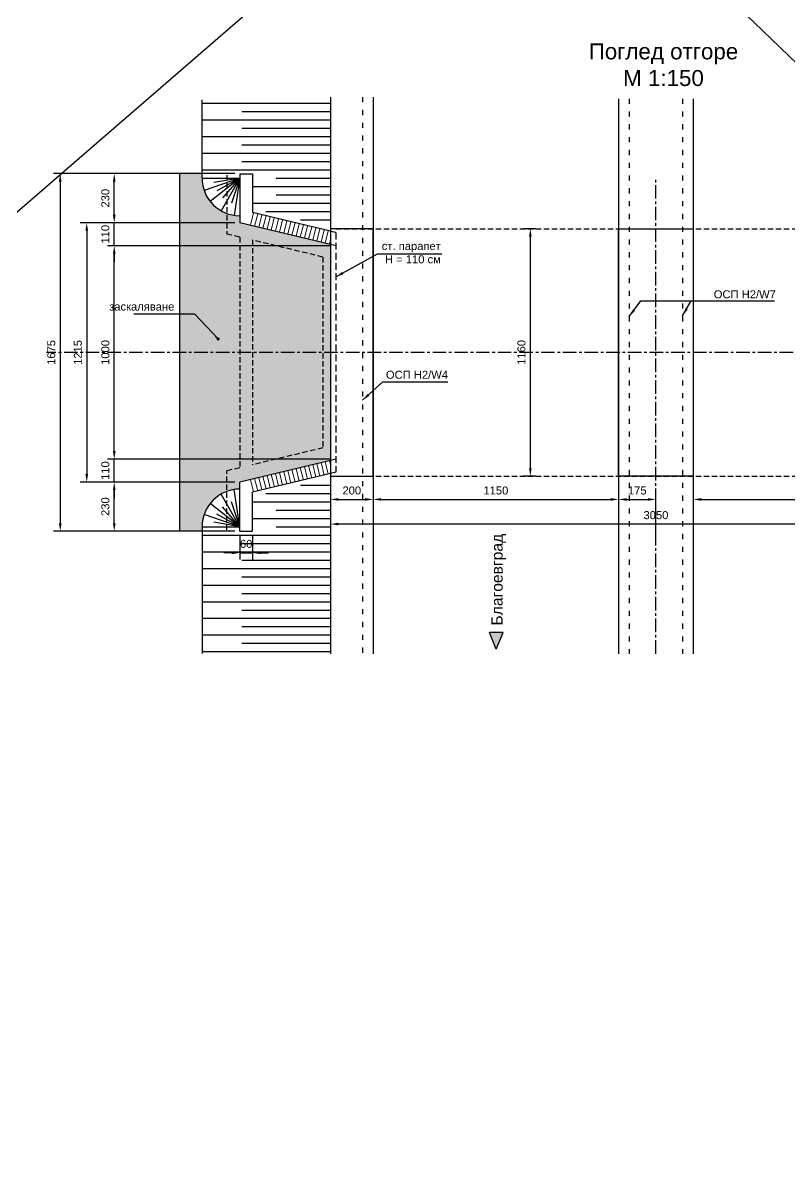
# Model space of a CAD drawing. Header units: centimetres. Extents: x 8495135 to 959133560, y 4530079 to 463453963.
# Drawn here: x 958990698 to 958994289, y 463428425 to 463433747 of the extents above; entities that cross this region are included whole.
import ezdxf
from ezdxf.enums import TextEntityAlignment as Align

# ---------------------------------------------------------------- set-up
doc = ezdxf.new("R2010")
doc.units = ezdxf.units.CM
doc.header["$LTSCALE"] = 0.1
for name, pattern in [('ACAD_ISO03W100', [30, 12, -18]), ('CENTER', [50.8, 31.75, -6.35, 6.35, -6.35]), ('DASHED', [0.75, 0.5, -0.25]), ('HIDDEN', [9.525, 6.35, -3.175])]:
    doc.linetypes.add(name, pattern=pattern)
for name, color, linetype in [('br_dimension', 1, 'Continuous'), ('br_hatch_dark', 8, 'Continuous'), ('br_hatch_tumen', 8, 'Continuous'), ('br_view_yellow', 2, 'Continuous')]:
    doc.layers.add(name, color=color, linetype=linetype)
doc.layers.add('golemi syoryjenia', color=161, linetype='Continuous', lineweight=35)
doc.layers.add('niv', color=253, linetype='Continuous', lineweight=15)
doc.styles.add('1-200 cm', font='arial.ttf', dxfattribs={"height": 50})
doc.styles.add('MM 1 to 150', font='arial.ttf', dxfattribs={"height": 37.5})
doc.styles.add('MM_ARIAL', font='arial.ttf')
doc.linetypes.add('178', pattern='A,0,[12,ltypeshp.shx,S=0.01,R=0,X=0,Y=0],-1.5', length=1.5)
doc.dimstyles.new('MM DIM 1 to 150', dxfattribs={"dimscale": 15, "dimtxt": 2.5, "dimasz": 2.5, "dimexe": 2.1, "dimexo": 1.5, "dimgap": 1.5, "dimtad": 1, "dimdec": 0, "dimdsep": 46, "dimtxsty": 'MM_ARIAL', "dimcen": 3, "dimclrd": 1, "dimclre": 1, "dimclrt": 7, "dimaunit": 2, "dimadec": 1, "dimazin": 0, "dimtp": 100, "dimtm": 3, "dimtfac": 1, "dimtdec": 0, "dimtix": 1, "dimtmove": 0, "dimatfit": 3, "dimfxl": 0, "dimtolj": 1, "dimtzin": 0, "dimarcsym": 0})

# ---------------------------------------------------------------- blocks, each defined once
blk = doc.blocks.new('*D49')
at = {"layer": 'br_dimension', "color": 1, "lineweight": -2, "transparency": 16777216}
for p, q in [((958992139.4, 463431599.5), (958992139.4, 463431366)), ((958995189.4, 463431599.5), (958995189.4, 463431366)), ((958995151.9, 463431397.5), (958992176.9, 463431397.5))]:
    blk.add_line(p, q, dxfattribs=at)
at = {"layer": 'br_dimension', "color": 1, "transparency": 16777216}
for points in [[(958992176.9, 463431403.8), (958992176.9, 463431391.3), (958992139.4, 463431397.5)], [(958995151.9, 463431403.8), (958995151.9, 463431391.3), (958995189.4, 463431397.5)]]:
    blk.add_solid(points, dxfattribs=at)
at = {"layer": 'br_dimension', "color": 7, "transparency": 16777216, "insert": (958993664.4, 463431439.2), "char_height": 37.5, "attachment_point": 5, "style": 'MM_ARIAL'}
blk.add_mtext('\\A1;3050', dxfattribs=at)
blk = doc.blocks.new('*D53')
at = {"layer": 'br_dimension', "color": 1, "lineweight": -2, "transparency": 16777216}
for p, q in [((958991714.4, 463431341.7), (958991714.4, 463431231.4)), ((958991774.4, 463431341.7), (958991774.4, 463431231.4)), ((958991676.9, 463431262.9), (958991639.4, 463431262.9)), ((958991714.4, 463431262.9), (958991774.4, 463431262.9)), ((958991811.9, 463431262.9), (958991849.4, 463431262.9))]:
    blk.add_line(p, q, dxfattribs=at)
at = {"layer": 'br_dimension', "color": 1, "transparency": 16777216}
for points in [[(958991676.9, 463431269.2), (958991676.9, 463431256.7), (958991714.4, 463431262.9)], [(958991811.9, 463431269.2), (958991811.9, 463431256.7), (958991774.4, 463431262.9)]]:
    blk.add_solid(points, dxfattribs=at)
at = {"layer": 'br_dimension', "color": 7, "transparency": 16777216, "insert": (958991744.4, 463431304.6), "char_height": 37.5, "attachment_point": 5, "style": 'MM_ARIAL'}
blk.add_mtext('\\A1;60', dxfattribs=at)
blk = doc.blocks.new('*D50')
at = {"layer": 'br_dimension', "color": 1, "lineweight": -2, "transparency": 16777216}
for p, q in [((958991126.4, 463431739.5), (958991126.4, 463431777)), ((958992141.9, 463431702), (958991094.9, 463431702)), ((958991126.4, 463431594.2), (958991126.4, 463431702)), ((958991691.9, 463431594.2), (958991094.9, 463431594.2)), ((958991126.4, 463431556.7), (958991126.4, 463431519.2))]:
    blk.add_line(p, q, dxfattribs=at)
at = {"layer": 'br_dimension', "color": 1, "transparency": 16777216}
for points in [[(958991120.1, 463431739.5), (958991132.6, 463431739.5), (958991126.4, 463431702)], [(958991120.1, 463431556.7), (958991132.6, 463431556.7), (958991126.4, 463431594.2)]]:
    blk.add_solid(points, dxfattribs=at)
at = {"layer": 'br_dimension', "color": 7, "transparency": 16777216, "insert": (958991084.7, 463431648.1), "char_height": 37.5, "attachment_point": 5, "rotation": 90, "style": 'MM_ARIAL'}
blk.add_mtext('\\A1;110', dxfattribs=at)
blk = doc.blocks.new('*D54')
at = {"layer": 'br_dimension', "color": 1, "lineweight": -2, "transparency": 16777216}
for p, q in [((958992141.9, 463432702), (958991094.9, 463432702)), ((958991126.4, 463431739.5), (958991126.4, 463432664.5)), ((958992141.9, 463431702), (958991094.9, 463431702))]:
    blk.add_line(p, q, dxfattribs=at)
at = {"layer": 'br_dimension', "color": 1, "transparency": 16777216}
for points in [[(958991120.1, 463432664.5), (958991132.6, 463432664.5), (958991126.4, 463432702)], [(958991120.1, 463431739.5), (958991132.6, 463431739.5), (958991126.4, 463431702)]]:
    blk.add_solid(points, dxfattribs=at)
at = {"layer": 'br_dimension', "color": 7, "transparency": 16777216, "insert": (958991084.7, 463432202), "char_height": 37.5, "attachment_point": 5, "rotation": 90, "style": 'MM_ARIAL'}
blk.add_mtext('\\A1;1000', dxfattribs=at)
blk = doc.blocks.new('*D55')
at = {"layer": 'br_dimension', "color": 1, "lineweight": -2, "transparency": 16777216}
for p, q in [((958991126.4, 463432847.3), (958991126.4, 463432884.8)), ((958991691.9, 463432809.8), (958991094.9, 463432809.8)), ((958991126.4, 463432702), (958991126.4, 463432809.8)), ((958992141.9, 463432702), (958991094.9, 463432702)), ((958991126.4, 463432664.5), (958991126.4, 463432627))]:
    blk.add_line(p, q, dxfattribs=at)
at = {"layer": 'br_dimension', "color": 1, "transparency": 16777216}
for points in [[(958991120.1, 463432847.3), (958991132.6, 463432847.3), (958991126.4, 463432809.8)], [(958991120.1, 463432664.5), (958991132.6, 463432664.5), (958991126.4, 463432702)]]:
    blk.add_solid(points, dxfattribs=at)
at = {"layer": 'br_dimension', "color": 7, "transparency": 16777216, "insert": (958991084.7, 463432755.9), "char_height": 37.5, "attachment_point": 5, "rotation": 90, "style": 'MM_ARIAL'}
blk.add_mtext('\\A1;110', dxfattribs=at)
blk = doc.blocks.new('*D51')
at = {"layer": 'br_dimension', "color": 1, "lineweight": -2, "transparency": 16777216}
for p, q in [((958991257.1, 463432809.8), (958990966, 463432809.8)), ((958990997.5, 463432772.3), (958990997.5, 463431631.7)), ((958991257.1, 463431594.2), (958990966, 463431594.2))]:
    blk.add_line(p, q, dxfattribs=at)
at = {"layer": 'br_dimension', "color": 1, "transparency": 16777216}
for points in [[(958990991.3, 463432772.3), (958991003.8, 463432772.3), (958990997.5, 463432809.8)], [(958990991.3, 463431631.7), (958991003.8, 463431631.7), (958990997.5, 463431594.2)]]:
    blk.add_solid(points, dxfattribs=at)
at = {"layer": 'br_dimension', "color": 7, "transparency": 16777216, "insert": (958990955.9, 463432202), "char_height": 37.5, "attachment_point": 5, "rotation": 90, "style": 'MM_ARIAL'}
blk.add_mtext('\\A1;1215', dxfattribs=at)
blk = doc.blocks.new('*D56')
at = {"layer": 'br_dimension', "color": 1, "lineweight": -2, "transparency": 16777216}
for p, q in [((958991103.9, 463431594.2), (958991094.9, 463431594.2)), ((958991126.4, 463431401.7), (958991126.4, 463431556.7)), ((958991691.9, 463431364.2), (958991094.9, 463431364.2))]:
    blk.add_line(p, q, dxfattribs=at)
at = {"layer": 'br_dimension', "color": 1, "transparency": 16777216}
for points in [[(958991120.1, 463431556.7), (958991132.6, 463431556.7), (958991126.4, 463431594.2)], [(958991120.1, 463431401.7), (958991132.6, 463431401.7), (958991126.4, 463431364.2)]]:
    blk.add_solid(points, dxfattribs=at)
at = {"layer": 'br_dimension', "color": 7, "transparency": 16777216, "insert": (958991084.7, 463431479.2), "char_height": 37.5, "attachment_point": 5, "rotation": 90, "style": 'MM_ARIAL'}
blk.add_mtext('\\A1;230', dxfattribs=at)
blk = doc.blocks.new('*D52')
at = {"layer": 'golemi syoryjenia', "color": 1, "lineweight": -2, "transparency": 16777216}
for p, q in [((958993101.3, 463432782), (958993044.5, 463432782)), ((958993076, 463431659.5), (958993076, 463432744.5)), ((958993101.3, 463431622), (958993044.5, 463431622))]:
    blk.add_line(p, q, dxfattribs=at)
at = {"layer": 'golemi syoryjenia', "color": 1, "transparency": 16777216}
for points in [[(958993069.7, 463432744.5), (958993082.2, 463432744.5), (958993076, 463432782)], [(958993069.7, 463431659.5), (958993082.2, 463431659.5), (958993076, 463431622)]]:
    blk.add_solid(points, dxfattribs=at)
at = {"layer": 'golemi syoryjenia', "color": 7, "transparency": 16777216, "insert": (958993034.3, 463432202), "char_height": 37.5, "attachment_point": 5, "rotation": 90, "style": 'MM_ARIAL'}
blk.add_mtext('\\A1;1160', dxfattribs=at)
blk = doc.blocks.new('*D58')
at = {"layer": 'golemi syoryjenia', "color": 1, "lineweight": -2, "transparency": 16777216}
for p, q in [((958992139.4, 463431599.5), (958992139.4, 463431481.6)), ((958992339.4, 463431599.5), (958992339.4, 463431481.6)), ((958992176.9, 463431513.1), (958992301.9, 463431513.1))]:
    blk.add_line(p, q, dxfattribs=at)
at = {"layer": 'golemi syoryjenia', "color": 1, "transparency": 16777216}
for points in [[(958992176.9, 463431519.3), (958992176.9, 463431506.8), (958992139.4, 463431513.1)], [(958992301.9, 463431519.3), (958992301.9, 463431506.8), (958992339.4, 463431513.1)]]:
    blk.add_solid(points, dxfattribs=at)
at = {"layer": 'golemi syoryjenia', "color": 7, "transparency": 16777216, "insert": (958992239.4, 463431554.7), "char_height": 37.5, "attachment_point": 5, "style": 'MM_ARIAL'}
blk.add_mtext('\\A1;200', dxfattribs=at)
blk = doc.blocks.new('*D59')
at = {"layer": 'golemi syoryjenia', "color": 1, "lineweight": -2, "transparency": 16777216}
for p, q in [((958992339.4, 463431599.5), (958992339.4, 463431481.6)), ((958993489.4, 463431599.5), (958993489.4, 463431481.6)), ((958992376.9, 463431513.1), (958993451.9, 463431513.1))]:
    blk.add_line(p, q, dxfattribs=at)
at = {"layer": 'golemi syoryjenia', "color": 1, "transparency": 16777216}
for points in [[(958992376.9, 463431519.3), (958992376.9, 463431506.8), (958992339.4, 463431513.1)], [(958993451.9, 463431519.3), (958993451.9, 463431506.8), (958993489.4, 463431513.1)]]:
    blk.add_solid(points, dxfattribs=at)
at = {"layer": 'golemi syoryjenia', "color": 7, "transparency": 16777216, "insert": (958992914.4, 463431554.7), "char_height": 37.5, "attachment_point": 5, "style": 'MM_ARIAL'}
blk.add_mtext('\\A1;1150', dxfattribs=at)
blk = doc.blocks.new('*D60')
at = {"layer": 'golemi syoryjenia', "color": 1, "lineweight": -2, "transparency": 16777216}
for p, q in [((958993489.4, 463431599.5), (958993489.4, 463431481.6)), ((958993664.4, 463431343.2), (958993664.4, 463431544.6)), ((958993526.9, 463431513.1), (958993626.9, 463431513.1))]:
    blk.add_line(p, q, dxfattribs=at)
at = {"layer": 'golemi syoryjenia', "color": 1, "transparency": 16777216}
for points in [[(958993526.9, 463431519.3), (958993526.9, 463431506.8), (958993489.4, 463431513.1)], [(958993626.9, 463431519.3), (958993626.9, 463431506.8), (958993664.4, 463431513.1)]]:
    blk.add_solid(points, dxfattribs=at)
at = {"layer": 'golemi syoryjenia', "color": 7, "transparency": 16777216, "insert": (958993576.9, 463431554.7), "char_height": 37.5, "attachment_point": 5, "style": 'MM_ARIAL'}
blk.add_mtext('\\A1;175', dxfattribs=at)
blk = doc.blocks.new('*D61')
at = {"layer": 'golemi syoryjenia', "color": 1, "lineweight": -2, "transparency": 16777216}
for p, q in [((958993839.4, 463431599.5), (958993839.4, 463431481.6)), ((958994989.4, 463431599.5), (958994989.4, 463431481.6)), ((958993876.9, 463431513.1), (958994951.9, 463431513.1))]:
    blk.add_line(p, q, dxfattribs=at)
at = {"layer": 'golemi syoryjenia', "color": 1, "transparency": 16777216}
for points in [[(958993876.9, 463431519.3), (958993876.9, 463431506.8), (958993839.4, 463431513.1)], [(958994951.9, 463431519.3), (958994951.9, 463431506.8), (958994989.4, 463431513.1)]]:
    blk.add_solid(points, dxfattribs=at)
at = {"layer": 'golemi syoryjenia', "color": 7, "transparency": 16777216, "insert": (958994414.4, 463431554.7), "char_height": 37.5, "attachment_point": 5, "style": 'MM_ARIAL'}
blk.add_mtext('\\A1;1150', dxfattribs=at)
blk = doc.blocks.new('*D132')
at = {"layer": 'golemi syoryjenia', "color": 1, "lineweight": -2, "transparency": 16777216}
for p, q in [((958991691.9, 463433039.9), (958991094.9, 463433039.9)), ((958991126.4, 463432847.3), (958991126.4, 463433002.4)), ((958991691.9, 463432809.8), (958991094.9, 463432809.8))]:
    blk.add_line(p, q, dxfattribs=at)
at = {"layer": 'golemi syoryjenia', "color": 1, "transparency": 16777216}
for points in [[(958991120.1, 463433002.4), (958991132.6, 463433002.4), (958991126.4, 463433039.9)], [(958991120.1, 463432847.3), (958991132.6, 463432847.3), (958991126.4, 463432809.8)]]:
    blk.add_solid(points, dxfattribs=at)
at = {"layer": 'golemi syoryjenia', "color": 7, "transparency": 16777216, "insert": (958991084.7, 463432924.8), "char_height": 37.5, "attachment_point": 5, "rotation": 90, "style": 'MM_ARIAL'}
blk.add_mtext('\\A1;230', dxfattribs=at)
blk = doc.blocks.new('*D133')
at = {"layer": 'br_dimension', "color": 1, "lineweight": -2, "transparency": 16777216}
for p, q in [((958991409.2, 463433039.9), (958990841.8, 463433039.9)), ((958990873.3, 463433002.4), (958990873.3, 463431401.7)), ((958991409.2, 463431364.2), (958990841.8, 463431364.2))]:
    blk.add_line(p, q, dxfattribs=at)
at = {"layer": 'br_dimension', "color": 1, "transparency": 16777216}
for points in [[(958990867, 463433002.4), (958990879.5, 463433002.4), (958990873.3, 463433039.9)], [(958990867, 463431401.7), (958990879.5, 463431401.7), (958990873.3, 463431364.2)]]:
    blk.add_solid(points, dxfattribs=at)
at = {"layer": 'br_dimension', "color": 7, "transparency": 16777216, "insert": (958990831.6, 463432202), "char_height": 37.5, "attachment_point": 5, "rotation": 90, "style": 'MM_ARIAL'}
blk.add_mtext('\\A1;1675', dxfattribs=at)
blk = doc.blocks.new('*U166')
at = {"ltscale": 0.5}
blk.add_hatch(color=256, dxfattribs=at).paths.add_polyline_path([(0, 10.6), (-26.2, 0), (0, -10.6)])
for q in [(0, 10.6), (0, -10.6)]:
    blk.add_line((-26.2, 0), q, dxfattribs=at)
blk.add_lwpolyline([(0, 10.6), (0, -10.6)], dxfattribs=at)
at = {"ltscale": 0.5, "style": '1-200 cm'}
blk.add_attdef('СОФИЯ', text='', height=17.5, dxfattribs=at).set_placement((82.5, 1.2), align=Align.MIDDLE_CENTER)

msp = doc.modelspace()

# ---------------------------------------------------------------- hatches: boundary and pattern name
at = {"layer": 'niv'}
h = msp.add_hatch(dxfattribs=at)
h.set_pattern_fill('GRAVEL', color=256, scale=5, style=2)
h.set_pattern_definition([(228.0127875, (950484573.519, 458887491.231), (-1016.00000008, -1142.999999929), [17.086072, -1691.524182]), (184.969741, (950484562.089, 458887478.531), (1523.999999397, 127.000007235), [29.320236, -2902.7024447]), (132.5104471, (950484532.879, 458887475.991), (1270.0000005364, -1396.999999512), [20.674076, -2046.7361397]), (267.273689, (950484483.349, 458887444.241), (127.000000266, 2539.9999999867), [26.700226, -2643.3218713]), (292.83365418, (950484482.079, 458887417.571), (-635.000000053, 1523.9999999778), [26.181685, -2591.9903873]), (357.273689, (950484492.239, 458887393.441), (-2539.9999999867, 127.000000266), [26.700226, -2643.3218713]), (37.69424047, (950484518.909, 458887392.171), (-1650.9999999268, -1270.000000095), [35.309683, -3495.6557657]), (72.25532837, (950484546.849, 458887413.761), (889.000000239, 2793.999999924), [33.335976, -3300.2628301]), (121.42956562, (950484557.009, 458887445.511), (-1016.000000144, 1650.9999999113), [26.79065, -2652.277285]), (175.2363583, (950484543.039, 458887468.371), (1396.99999998, -127.00000022), [30.585664, -1498.6968475]), (222.3974378, (950484512.559, 458887470.911), (-1523.9999999512, -1397.0000000532), [39.553896, -3915.8386256]), (138.81407483, (950484609.079, 458887442.971), (-888.999999947, 762.000000062), [13.500227, -1336.5282912]), (171.4692344, (950484598.919, 458887451.861), (1651.0000000445, -253.999999712), [25.684099, -2542.7319499]), (225, (950484573.52, 458887455.67), (-2e-14, -127), [17.960467, -161.6446554]), (203.19859051, (950484564.629, 458887470.911), (635.000000017, 253.999999955), [9.672066, -957.5311184]), (291.8014095, (950484555.739, 458887467.1), (-127.000000027, 380.99999999), [13.678281, -670.2376495]), (30.96375653, (950484560.819, 458887454.401), (381.00000001, 253.999999986), [22.215983, -718.3149076]), (161.5650512, (950484579.87, 458887465.83), (254, -126.99999999), [16.064357, -385.5449058]), (16.38954033, (950484482.079, 458887467.101), (1270, 381), [22.5044, -2227.9413336]), (70.34617594, (950484503.669, 458887473.451), (-508.0000000465, -1396.9999999835), [18.879947, -1869.1107839]), (293.19859051, (950484579.869, 458887491.231), (-253.999999956, 635.000000018), [19.344005, -947.8591794]), (343.61045967, (950484587.489, 458887473.451), (-1270.0000000266, 380.999999911), [22.5044, -2227.9413336]), (339.44395478, (950484482.079, 458887388.361), (-635, 254), [21.70176, -1063.3867157]), (294.7751406, (950484502.399, 458887380.741), (-635.000000756, 1396.999999656), [18.183606, -1800.179669]), (66.80140949, (950484581.139, 458887364.231), (253.99999996, 635.000000016), [19.344005, -947.8591794]), (17.35402464, (950484588.759, 458887382.011), (-1650.999999967, -508.0000001066), [21.289137, -2107.618799]), (69.44395478, (950484518.909, 458887364.231), (-254.000000004, -634.999999998), [10.85088, -1074.2375957]), (101.30993247, (950484573.52, 458887364.23), (-127, 508), [6.47573, -641.0997482]), (165.96375653, (950484572.25, 458887370.58), (381, -127), [26.181685, -497.4527295]), (186.00900596, (950484546.849, 458887376.931), (1269.9999999933, 127.0000000665), [24.26335, -2402.0682432]), (303.69006753, (950484560.82, 458887442.97), (-127.00000002, 253.99999999), [18.316194, -439.588818]), (353.15722659, (950484570.979, 458887427.731), (2159.0000000133, -253.999999887), [31.977838, -3165.8004533]), (60.9453959, (950484602.729, 458887423.921), (-508.000000014, -888.999999992), [13.075412, -1294.4696159]), (90, (950484609.08, 458887435.35), (-127, 127), [7.62, -119.38]), (120.25643716, (950484544.309, 458887380.741), (507.999999938, -889.0000000355), [17.643348, -1746.6970387]), (48.0127875, (950484535.419, 458887395.981), (1016.000000084, 1142.9999999255), [34.172144, -1674.43811]), (0, (950484558.28, 458887421.38), (127, 127), [33.02, -93.98]), (325.3048465, (950484591.299, 458887421.381), (1270.000000481, -888.999999313), [20.080478, -1987.9658362]), (254.0546041, (950484607.809, 458887409.951), (-126.99999999, -508.000000002), [18.491454, -906.082502]), (207.64597536, (950484602.729, 458887392.171), (-2413.0000000887, -1269.9999998315), [30.107255, -2980.6232211]), (175.42607874, (950484576.059, 458887378.201), (-1651, 127), [31.851473, -3153.2923228])])
edge = h.paths.add_edge_path()
edge.add_line((958991431.74, 463432202.01), (958992139.41, 463432202.01))
edge.add_line((958992139.41, 463432202.01), (958992139.41, 463431696.02))
edge.add_line((958992139.41, 463431696.02), (958991714.41, 463431594.23))
edge.add_line((958991714.41, 463431594.23), (958991714.41, 463431561.42))
edge.add_arc((958991714.41, 463431384.86), 176.56, 90, 180)
edge.add_line((958991537.85, 463431384.86), (958991537.85, 463431364.15))
edge.add_line((958991537.85, 463431364.15), (958991431.74, 463431364.15))
edge.add_line((958991431.74, 463431364.15), (958991431.74, 463432202.01))
edge = h.paths.add_edge_path()
edge.add_line((958991431.74, 463433039.87), (958991537.85, 463433039.87))
edge.add_arc((958991714.97, 463433020.75), 178.15, 173.84043, 269.82037)
edge.add_line((958991714.41, 463432842.6), (958991714.41, 463432809.8))
edge.add_line((958991714.41, 463432809.8), (958992139.41, 463432708))
edge.add_line((958992139.41, 463432708), (958992139.41, 463432202.01))
edge.add_line((958992139.41, 463432202.01), (958991431.74, 463432202.01))
edge.add_line((958991431.74, 463432202.01), (958991431.74, 463433039.87))
h = msp.add_hatch(dxfattribs=at)
h.set_pattern_fill('_USER', color=256, scale=20, angle=76, style=2, pattern_type=0)
h.set_pattern_definition([(76, (950484482.079, 458887364.231), (-19.405914526, 4.83843791), [])])
h.paths.add_polyline_path([(958991755.51, 463432799.95), (958991774.41, 463432857.12), (958992139.41, 463432769.7), (958992139.41, 463432708)])
h = msp.add_hatch(dxfattribs=at)
h.set_pattern_fill('_USER', color=256, scale=20, angle=76, style=2, pattern_type=0)
h.set_pattern_definition([(284, (950484482.079, 467977039.791), (-19.405914526, -4.83843791), [])])
h.paths.add_polyline_path([(958991755.51, 463431604.07), (958991774.41, 463431546.9), (958992139.41, 463431634.33), (958992139.41, 463431696.02)])

# ---------------------------------------------------------------- linework, layer by layer
at = {"layer": 'br_dimension'}
for p, q in [((958992139.41, 463433398.75), (958992139.41, 463430789.25)), ((958992339.41, 463433398.75), (958992339.41, 463430789.25)), ((958993489.41, 463433391.26), (958993489.41, 463430789.25)), ((958993839.41, 463433391.26), (958993839.41, 463430789.25))]:
    msp.add_line(p, q, dxfattribs=at)
at = {"layer": 'br_dimension', "linetype": 'ACAD_ISO03W100', "ltscale": 20}
for p, q in [((958992289.41, 463433398.75), (958992289.41, 463430789.25)), ((958993539.41, 463433391.26), (958993539.41, 463430789.25)), ((958993789.41, 463433391.26), (958993789.41, 463430789.25))]:
    msp.add_line(p, q, dxfattribs=at)
at = {"layer": 'br_dimension', "linetype": 'DASHED', "ltscale": 500}
for p, q in [((958991654.41, 463433033.48), (958991654.41, 463432757.08)), ((958992164.41, 463432763.71), (958992139.41, 463432769.7)), ((958992164.41, 463432782.01), (958995164.41, 463432782.01)), ((958991714.41, 463432742.71), (958991654.41, 463432757.08)), ((958991714.41, 463432742.71), (958991714.41, 463431661.31)), ((958991774.41, 463432728.34), (958991774.41, 463431675.68)), ((958992104.41, 463432649.3), (958991774.41, 463432728.34)), ((958992164.41, 463432702.01), (958992139.41, 463432708)), ((958992104.41, 463432649.3), (958992104.41, 463431754.83)), ((958992104.41, 463431754.73), (958991774.41, 463431675.68)), ((958992164.41, 463431702.01), (958992139.41, 463431696.02)), ((958992164.41, 463431702.01), (958992139.41, 463431696.02)), ((958991714.41, 463431661.31), (958991654.41, 463431646.94)), ((958991654.41, 463431370.54), (958991654.41, 463431646.94)), ((958992164.41, 463431640.31), (958992139.41, 463431634.33)), ((958992164.41, 463431622.01), (958995164.41, 463431622.01))]:
    msp.add_line(p, q, dxfattribs=at)
at = {"layer": 'br_dimension', "linetype": 'CENTER', "ltscale": 20}
for p, q in [((958993664.41, 463430789.25), (958993664.41, 463433013.01)), ((958996542.65, 463432202.01), (958990808.98, 463432202.01))]:
    msp.add_line(p, q, dxfattribs=at)
at = {"layer": 'br_dimension', "linetype": 'HIDDEN', "ltscale": 50}
msp.add_line((958992164.41, 463432763.71), (958992164.41, 463431640.31), dxfattribs=at)
at = {"layer": 'br_hatch_dark', "linetype": '178', "ltscale": 20}
for p, q in [((958991537.85, 463433019.17), (958991537.85, 463433385.36)), ((958991537.85, 463431384.86), (958991537.85, 463430790.66))]:
    msp.add_line(p, q, dxfattribs=at)
at = {"layer": 'br_hatch_dark'}
for p, q in [((958991537.85, 463433370.19), (958992139.41, 463433370.19)), ((958991723.71, 463433331.17), (958992139.41, 463433331.17)), ((958991537.85, 463433292.15), (958992139.41, 463433292.15)), ((958991723.71, 463433253.13), (958992139.41, 463433253.13)), ((958991537.85, 463433214.11), (958992139.41, 463433214.11)), ((958991723.71, 463433175.09), (958992139.41, 463433175.09)), ((958991537.85, 463433136.07), (958992139.41, 463433136.07)), ((958991723.71, 463433097.05), (958992139.41, 463433097.05)), ((958991431.74, 463433039.87), (958991431.74, 463431364.15)), ((958991537.85, 463433058.03), (958992139.41, 463433058.03)), ((958991537.85, 463433019.17), (958991714.41, 463433019.17)), ((958991714.41, 463433019.17), (958991547.56, 463432961.41)), ((958991714.41, 463433019.17), (958991576.23, 463432909.26)), ((958991714.41, 463433019.17), (958991592.89, 463432997.99)), ((958991714.41, 463433019.17), (958991606.38, 463432959.62)), ((958991714.41, 463433019.17), (958991627.4, 463432865.53)), ((958991714.41, 463433019.17), (958991633.24, 463432926.29)), ((958991714.41, 463433019.17), (958991675.36, 463432902.16)), ((958991714.41, 463433019.17), (958991687.57, 463432844.65)), ((958991774.41, 463432979.98), (958992139.41, 463432979.98)), ((958991884.77, 463433019), (958992139.41, 463433019)), ((958991884.77, 463432940.96), (958992139.41, 463432940.96)), ((958991774.41, 463432901.94), (958992139.41, 463432901.94)), ((958991836.05, 463432862.92), (958992139.41, 463432862.92)), ((958991998.96, 463432823.9), (958992139.41, 463432823.9)), ((958991714.41, 463431384.86), (958991687.57, 463431559.37)), ((958991998.96, 463431580.12), (958992139.41, 463431580.12)), ((958991714.41, 463431384.86), (958991576.23, 463431494.76)), ((958991714.41, 463431384.86), (958991627.4, 463431538.49)), ((958991714.41, 463431384.86), (958991675.36, 463431501.86)), ((958991774.41, 463431502.08), (958992139.41, 463431502.08)), ((958991836.05, 463431541.1), (958992139.41, 463431541.1)), ((958991714.41, 463431384.86), (958991547.56, 463431442.61)), ((958991714.41, 463431384.86), (958991606.38, 463431444.4)), ((958991714.41, 463431384.86), (958991633.24, 463431477.74)), ((958991884.77, 463431463.06), (958992139.41, 463431463.06)), ((958991537.85, 463431384.86), (958991714.41, 463431384.86)), ((958991714.41, 463431384.86), (958991592.89, 463431406.04)), ((958991774.41, 463431424.04), (958992139.41, 463431424.04)), ((958991884.77, 463431385.02), (958992139.41, 463431385.02)), ((958991537.85, 463431346), (958992139.41, 463431346)), ((958991723.71, 463431306.98), (958992139.41, 463431306.98)), ((958991537.85, 463431267.96), (958992139.41, 463431267.96)), ((958991723.71, 463431228.94), (958992139.41, 463431228.94)), ((958991537.85, 463431189.92), (958992139.41, 463431189.92)), ((958991723.71, 463431150.89), (958992139.41, 463431150.89)), ((958991537.85, 463431111.87), (958992139.41, 463431111.87)), ((958991723.71, 463431072.85), (958992139.41, 463431072.85)), ((958991537.85, 463431033.83), (958992139.41, 463431033.83)), ((958991723.71, 463430994.81), (958992139.41, 463430994.81)), ((958991537.85, 463430955.79), (958992139.41, 463430955.79)), ((958991723.71, 463430916.77), (958992139.41, 463430916.77)), ((958991537.85, 463430877.75), (958992139.41, 463430877.75)), ((958991537.85, 463430799.71), (958992139.41, 463430799.71)), ((958991723.71, 463430838.73), (958992139.41, 463430838.73))]:
    msp.add_line(p, q, dxfattribs=at)
at = {"layer": 'br_hatch_dark', "linetype": '178', "ltscale": 20}
for centre, start, end in [((958991714.41, 463433019.17), 180, 270), ((958991714.41, 463431384.86), 90, 180)]:
    msp.add_arc(centre, 176.56, start, end, dxfattribs=at)
at = {"layer": 'br_hatch_tumen'}
for p, q in [((958986300.72, 463441293.7), (958999645.36, 463428425.07)), ((958987697.25, 463430285.6), (958999335.02, 463440363.44))]:
    msp.add_line(p, q, dxfattribs=at)
at = {"layer": 'br_view_yellow'}
for p, q in [((958991714.41, 463433039.87), (958991714.41, 463432809.8)), ((958991714.41, 463433039.87), (958991774.41, 463433039.87)), ((958991774.41, 463433039.87), (958991774.41, 463432857.12)), ((958992139.41, 463432769.7), (958991774.41, 463432857.12)), ((958992139.41, 463432708), (958991714.41, 463432809.8)), ((958992139.41, 463432708), (958991714.41, 463432809.8)), ((958992139.41, 463431696.02), (958991714.41, 463431594.23)), ((958992139.41, 463431634.33), (958991774.41, 463431546.9)), ((958991714.41, 463431364.15), (958991714.41, 463431594.23)), ((958991774.41, 463431364.15), (958991774.41, 463431546.9)), ((958991714.41, 463431364.15), (958991774.41, 463431364.15))]:
    msp.add_line(p, q, dxfattribs=at)
for points in [[(958992339.41, 463432782.01), (958992139.41, 463432782.01), (958992139.41, 463431622.01), (958992339.41, 463431622.01), (958992339.41, 463432782.01)], [(958993489.41, 463432782.01), (958993839.41, 463432782.01), (958993839.41, 463431622.01), (958993489.41, 463431622.01), (958993489.41, 463432782.01)]]:
    msp.add_lwpolyline(points, dxfattribs=at)

# ---------------------------------------------------------------- block references
at = {"layer": 'br_hatch_tumen', "ltscale": 0.5}
ref = msp.add_blockref('*U166', (958992916.44, 463430889.38, 3806.1), dxfattribs=dict(at, xscale=-3, yscale=3, zscale=3, rotation=270))
ref.add_attrib('СОФИЯ', 'Благоевград', dxfattribs={"layer": '0', "ltscale": 0.5, "height": 52.5, "rotation": 90, "style": '1-200 cm'}).set_placement((958992919.91, 463431136.9, 3806.1), align=Align.MIDDLE_CENTER)

# ---------------------------------------------------------------- texts
at = {"layer": 'br_view_yellow', "style": 'MM 1 to 150'}
for s, insert, char_height, width, attachment_point in [('Поглед отгоре\\PM 1:150', (958993699.76, 463433650.69), 75, 2721.2824, 2), ('ст. парапет\\PH = 110 см', (958992656.55, 463432719.58), 37.5, 276.5689, 3), ('ОСП H2/W7', (958993935.41, 463432493.22), 37.5, 290.8936, 1), ('заскаляване ', (958991102.53, 463432435.77), 37.5, 513.6937, 1), ('ОСП H2/W4', (958992399.14, 463432116.18), 37.5, 290.8936, 1)]:
    msp.add_mtext(s, dxfattribs=dict(at, insert=insert, char_height=char_height, width=width, attachment_point=attachment_point))

# ---------------------------------------------------------------- dimensions: what is measured, and where the dimension line sits
at = {"layer": 'br_dimension', "color": 1}
for base, p1, p2, picture, middle in [((958990873.26, 463431364.15), (958991431.74, 463433039.87), (958991431.74, 463431364.15), '*D133', (958990831.62, 463432202.01)), ((958991126.4, 463432809.8), (958992164.41, 463432702.01), (958991714.41, 463432809.8), '*D55', (958991084.75, 463432755.9)), ((958990997.52, 463431594.23), (958991279.57, 463432809.8), (958991279.57, 463431594.23), '*D51', (958990955.87, 463432202.01)), ((958991126.4, 463431702.01), (958991714.41, 463431594.23), (958992164.41, 463431702.01), '*D50', (958991084.75, 463431648.12))]:
    dim = msp.add_linear_dim(base=base, p1=p1, p2=p2, angle=90, dimstyle='MM DIM 1 to 150', override={"dimrnd": 5}, dxfattribs=at)
    dim.commit()
    dim.dimension.update_dxf_attribs({"geometry": picture, "text_midpoint": middle})
for base, p1, p2, picture, middle in [((958991126.4, 463432702.01), (958992164.41, 463431702.01), (958992164.41, 463432702.01), '*D54', (958991084.75, 463432202.01)), ((958991126.4, 463431594.23), (958991714.41, 463431364.15), (958991126.4, 463431594.23), '*D56', (958991084.74, 463431479.19))]:
    dim = msp.add_linear_dim(base=base, p1=p1, p2=p2, angle=90, dimstyle='MM DIM 1 to 150', dxfattribs=at)
    dim.commit()
    dim.dimension.update_dxf_attribs({"geometry": picture, "text_midpoint": middle})
dim = msp.add_linear_dim(base=(958992139.41, 463431397.51), p1=(958995189.41, 463431622.01), p2=(958992139.41, 463431622.01), dimstyle='MM DIM 1 to 150', dxfattribs=at)
dim.commit()
dim.dimension.update_dxf_attribs({"geometry": '*D49', "text_midpoint": (958993664.41, 463431439.17)})
dim = msp.add_linear_dim(base=(958991774.41, 463431262.93), p1=(958991714.41, 463431364.15), p2=(958991774.41, 463431364.15), dimstyle='MM DIM 1 to 150', dxfattribs=at)
dim.commit()
dim.dimension.update_dxf_attribs({"geometry": '*D53', "text_midpoint": (958991744.41, 463431262.93), "dimtype": 160})
at = {"layer": 'golemi syoryjenia'}
for base, p1, p2, picture, middle in [((958991126.4, 463433039.87), (958991714.41, 463432809.8), (958991714.41, 463433039.87), '*D132', (958991084.74, 463432924.83)), ((958993075.98, 463432782.01), (958993123.82, 463431622.01), (958993123.82, 463432782.01), '*D52', (958993034.33, 463432202.01))]:
    dim = msp.add_linear_dim(base=base, p1=p1, p2=p2, angle=90, dimstyle='MM DIM 1 to 150', dxfattribs=at)
    dim.commit()
    dim.dimension.update_dxf_attribs({"geometry": picture, "text_midpoint": middle})
for base, p1, p2, picture, middle in [((958992339.41, 463431513.09), (958992139.41, 463431622.01), (958992339.41, 463431622.01), '*D58', (958992239.41, 463431554.74)), ((958993489.41, 463431513.09), (958992339.41, 463431622.01), (958993489.41, 463431622.01), '*D59', (958992914.41, 463431554.74)), ((958993664.41, 463431513.09), (958993489.41, 463431622.01), (958993664.41, 463431320.74), '*D60', (958993576.91, 463431554.74)), ((958994989.41, 463431513.09), (958993839.41, 463431622.01), (958994989.41, 463431622.01), '*D61', (958994414.41, 463431554.74))]:
    dim = msp.add_linear_dim(base=base, p1=p1, p2=p2, dimstyle='MM DIM 1 to 150', dxfattribs=at)
    dim.commit()
    dim.dimension.update_dxf_attribs({"geometry": picture, "text_midpoint": middle})

# ---------------------------------------------------------------- leaders
at = {"layer": 'br_dimension'}
for points, override in [([(958992164.41, 463432555.88), (958992359.77, 463432664.89), (958992661.15, 463432664.89)], {"dimgap": 1.5, "dimtad": 0}), ([(958993539.41, 463432370.17), (958993592.97, 463432443.38), (958994202.47, 463432443.38)], {"dimgap": 1.5, "dimtad": 0}), ([(958993789.08, 463432374.28), (958993830.1, 463432443.38), (958994220.44, 463432443.38)], {"dimgap": 1.5, "dimtad": 0}), ([(958991612.88, 463432265.37), (958991503.63, 463432380.65), (958991218.42, 463432380.65)], {"dimasz": 1, "dimgap": 1.5, "dimtad": 0, "dimldrblk": 'Dot'}), ([(958992289.41, 463431978.02), (958992385.57, 463432064.14), (958992689.21, 463432064.14)], {"dimgap": 1.5, "dimtad": 0})]:
    msp.add_leader(points, dimstyle='MM DIM 1 to 150', override=override, dxfattribs=at)

doc.saveas('drawing.dxf')
